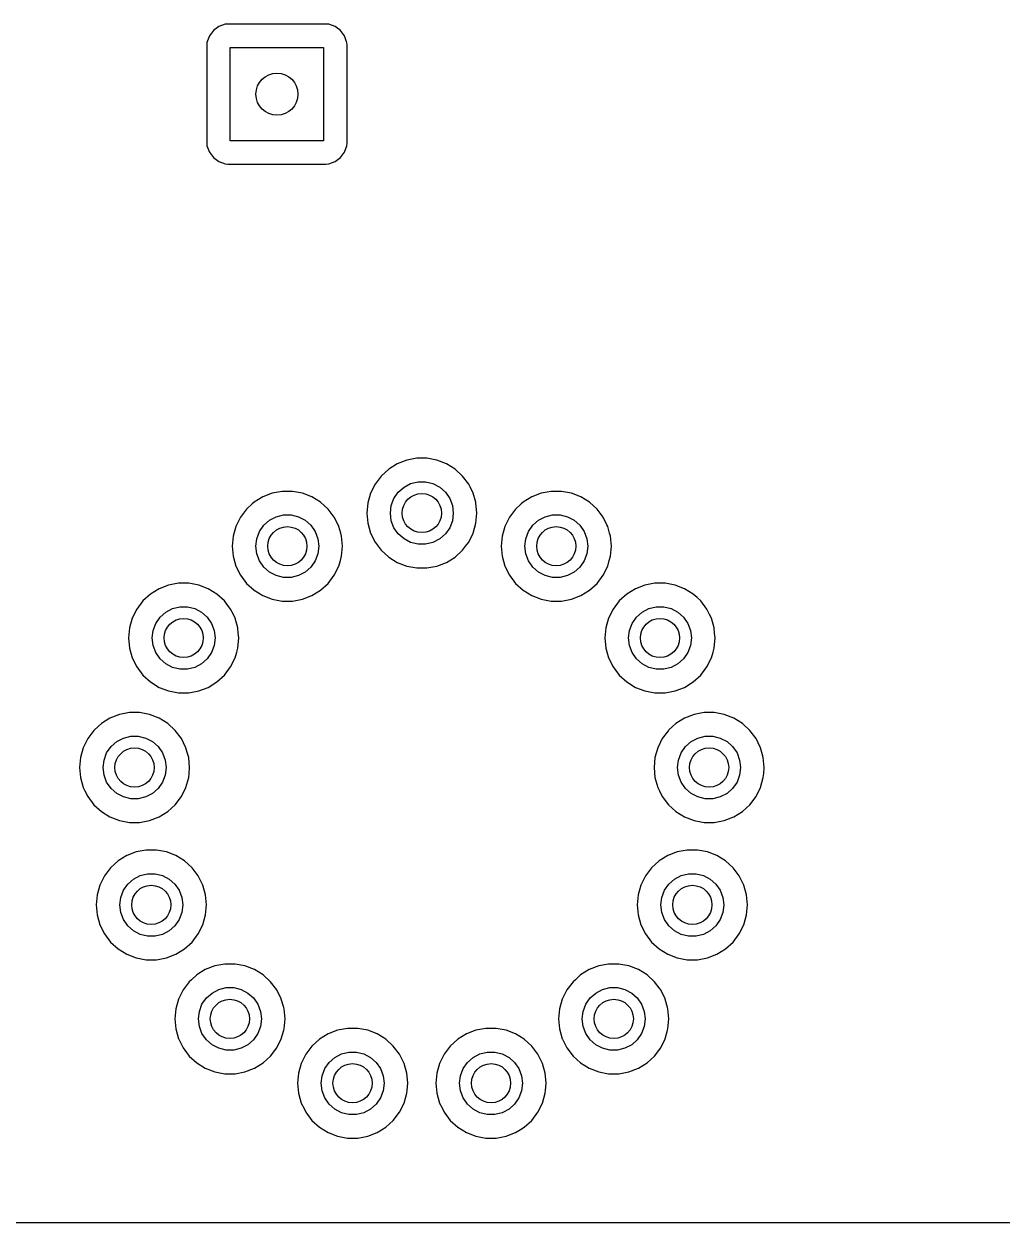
# Model space of a CAD drawing. Extents: x 2.85 to 10.26, y -4.55 to -2.42.
# Drawn here: x 6.752 to 7.575, y -4.547 to -3.537 of the extents above; entities that cross this region are included whole.
import ezdxf

# ---------------------------------------------------------------- set-up
doc = ezdxf.new("R2010")
doc.units = 0
doc.header["$MEASUREMENT"] = 0
doc.layers.add('BLACK', color=7, linetype='CONTINUOUS')

msp = doc.modelspace()

# ---------------------------------------------------------------- linework, layer by layer
at = {"layer": 'BLACK', "linetype": 'CONTINUOUS'}
for p, q in [((6.9111, -3.543), (6.9077, -3.5475)), ((6.9157, -3.5396), (6.9111, -3.543)), ((6.9111, -3.543), (6.9111, -3.543)), ((6.921, -3.5376), (6.9157, -3.5396)), ((6.9157, -3.5396), (6.9157, -3.5396)), ((6.9233, -3.5374), (6.921, -3.5376)), ((7.0058, -3.5374), (6.9233, -3.5374)), ((6.9233, -3.5374), (6.9233, -3.5374)), ((7.0082, -3.5376), (7.0058, -3.5374)), ((7.0058, -3.5374), (7.0058, -3.5374)), ((7.0058, -3.5374), (7.0058, -3.5374)), ((7.0058, -3.5374), (7.0058, -3.5374)), ((7.0135, -3.5396), (7.0082, -3.5376)), ((7.0082, -3.5376), (7.0082, -3.5376)), ((7.018, -3.543), (7.0135, -3.5396)), ((7.0135, -3.5396), (7.0135, -3.5396)), ((7.0214, -3.5475), (7.018, -3.543)), ((7.018, -3.543), (7.018, -3.543)), ((6.9057, -3.5529), (6.9055, -3.5552)), ((6.9077, -3.5475), (6.9057, -3.5529)), ((6.9077, -3.5475), (6.9077, -3.5475)), ((7.0217, -3.5483), (7.0214, -3.5475)), ((7.0214, -3.5475), (7.0214, -3.5475)), ((7.0232, -3.5524), (7.0217, -3.5483)), ((7.0234, -3.5529), (7.0232, -3.5524)), ((7.0236, -3.5552), (7.0234, -3.5529)), ((6.9055, -3.5552), (6.9055, -3.5552)), ((6.9055, -3.5552), (6.9055, -3.5552)), ((6.9055, -3.5552), (6.9055, -3.6377)), ((6.9252, -3.6358), (6.9252, -3.5571)), ((6.9252, -3.5571), (7.0039, -3.5571)), ((7.0039, -3.5571), (7.0039, -3.6358)), ((7.0236, -3.6377), (7.0236, -3.5552)), ((6.9055, -3.6377), (6.9055, -3.6377)), ((6.9055, -3.6377), (6.9057, -3.6401)), ((6.9057, -3.6401), (6.9077, -3.6454)), ((6.9077, -3.6454), (6.9077, -3.6454)), ((6.9077, -3.6454), (6.9111, -3.6499)), ((7.0039, -3.6358), (6.9252, -3.6358)), ((7.018, -3.6499), (7.0214, -3.6454)), ((7.0214, -3.6454), (7.0234, -3.6401)), ((7.0234, -3.6401), (7.0236, -3.6377)), ((6.9111, -3.6499), (6.9111, -3.6499)), ((6.9111, -3.6499), (6.9157, -3.6533)), ((6.9157, -3.6533), (6.9157, -3.6533)), ((6.9157, -3.6533), (6.921, -3.6553)), ((6.921, -3.6553), (6.921, -3.6553)), ((6.921, -3.6553), (6.9212, -3.6553)), ((6.9212, -3.6553), (6.9233, -3.6555)), ((6.9233, -3.6555), (7.0058, -3.6555)), ((7.0058, -3.6555), (7.0082, -3.6553)), ((7.0082, -3.6553), (7.0135, -3.6533)), ((7.0135, -3.6533), (7.018, -3.6499)), ((7.0659, -3.9078), (7.0587, -3.9123)), ((7.0739, -3.9047), (7.0659, -3.9078)), ((7.0659, -3.9078), (7.0659, -3.9078)), ((7.0823, -3.9031), (7.0739, -3.9047)), ((7.0739, -3.9047), (7.0739, -3.9047)), ((7.0739, -3.9047), (7.0739, -3.9047)), ((7.0909, -3.9031), (7.0823, -3.9031)), ((7.0993, -3.9047), (7.0909, -3.9031)), ((7.1073, -3.9078), (7.0993, -3.9047)), ((7.0993, -3.9047), (7.0993, -3.9047)), ((7.0993, -3.9047), (7.0993, -3.9047)), ((7.1146, -3.9123), (7.1073, -3.9078)), ((7.1073, -3.9078), (7.1073, -3.9078)), ((7.0523, -3.9181), (7.0472, -3.9249)), ((7.0587, -3.9123), (7.0523, -3.9181)), ((7.0523, -3.9181), (7.0523, -3.9181)), ((7.0587, -3.9123), (7.0587, -3.9123)), ((7.0587, -3.9123), (7.0587, -3.9123)), ((7.1209, -3.9181), (7.1146, -3.9123)), ((7.1261, -3.9249), (7.1209, -3.9181)), ((7.0472, -3.9249), (7.0433, -3.9326)), ((7.0668, -3.9317), (7.0716, -3.9275)), ((7.0716, -3.9275), (7.0772, -3.9245)), ((7.0772, -3.9245), (7.0834, -3.923)), ((7.0834, -3.923), (7.0898, -3.923)), ((7.0898, -3.923), (7.096, -3.9245)), ((7.096, -3.9245), (7.1017, -3.9275)), ((7.1017, -3.9275), (7.1064, -3.9317)), ((7.1273, -3.9273), (7.1261, -3.9249)), ((7.1299, -3.9326), (7.1273, -3.9273)), ((6.9527, -3.9357), (6.9455, -3.9402)), ((6.9607, -3.9326), (6.9527, -3.9357)), ((6.9527, -3.9357), (6.9527, -3.9357)), ((6.9691, -3.931), (6.9607, -3.9326)), ((6.9607, -3.9326), (6.9607, -3.9326)), ((6.9607, -3.9326), (6.9607, -3.9326)), ((6.9777, -3.931), (6.9691, -3.931)), ((6.9861, -3.9326), (6.9777, -3.931)), ((6.9941, -3.9357), (6.9861, -3.9326)), ((6.9861, -3.9326), (6.9861, -3.9326)), ((6.9861, -3.9326), (6.9861, -3.9326)), ((7.0014, -3.9402), (6.9941, -3.9357)), ((6.9941, -3.9357), (6.9941, -3.9357)), ((7.0433, -3.9326), (7.041, -3.9408)), ((7.0433, -3.9326), (7.0433, -3.9326)), ((7.0609, -3.943), (7.0631, -3.937)), ((7.0631, -3.937), (7.0668, -3.9317)), ((7.1064, -3.9317), (7.1101, -3.937)), ((7.1101, -3.937), (7.1123, -3.943)), ((7.1318, -3.9393), (7.1299, -3.9326)), ((7.1299, -3.9326), (7.1299, -3.9326)), ((7.1791, -3.9357), (7.1719, -3.9402)), ((7.1871, -3.9326), (7.1791, -3.9357)), ((7.1791, -3.9357), (7.1791, -3.9357)), ((7.1955, -3.931), (7.1871, -3.9326)), ((7.1871, -3.9326), (7.1871, -3.9326)), ((7.1871, -3.9326), (7.1871, -3.9326)), ((7.2041, -3.931), (7.1955, -3.931)), ((7.2125, -3.9326), (7.2041, -3.931)), ((7.2205, -3.9357), (7.2125, -3.9326)), ((7.2125, -3.9326), (7.2125, -3.9326)), ((7.2125, -3.9326), (7.2125, -3.9326)), ((7.2278, -3.9402), (7.2205, -3.9357)), ((7.2205, -3.9357), (7.2205, -3.9357)), ((6.9391, -3.946), (6.934, -3.9528)), ((6.9438, -3.9416), (6.9391, -3.946)), ((6.9455, -3.9402), (6.9438, -3.9416)), ((6.9455, -3.9402), (6.9455, -3.9402)), ((6.9455, -3.9402), (6.9455, -3.9402)), ((7.0077, -3.946), (7.0014, -3.9402)), ((7.0102, -3.9493), (7.0077, -3.946)), ((7.041, -3.9408), (7.0402, -3.9493)), ((7.041, -3.9408), (7.041, -3.9408)), ((7.0601, -3.9493), (7.0609, -3.943)), ((7.1123, -3.943), (7.1131, -3.9493)), ((7.1321, -3.9402), (7.1318, -3.9393)), ((7.1322, -3.9408), (7.1321, -3.9402)), ((7.133, -3.9493), (7.1322, -3.9408)), ((7.1322, -3.9408), (7.1322, -3.9408)), ((7.1655, -3.946), (7.1604, -3.9528)), ((7.1702, -3.9416), (7.1655, -3.946)), ((7.1719, -3.9402), (7.1702, -3.9416)), ((7.1719, -3.9402), (7.1719, -3.9402)), ((7.1719, -3.9402), (7.1719, -3.9402)), ((7.2341, -3.946), (7.2278, -3.9402)), ((7.2393, -3.9528), (7.2341, -3.946)), ((6.934, -3.9528), (6.9301, -3.9605)), ((6.9536, -3.9596), (6.9584, -3.9554)), ((6.9584, -3.9554), (6.964, -3.9524)), ((6.964, -3.9524), (6.9702, -3.9509)), ((6.9702, -3.9509), (6.9766, -3.9509)), ((6.9766, -3.9509), (6.9828, -3.9524)), ((6.9828, -3.9524), (6.9885, -3.9554)), ((6.9885, -3.9554), (6.9932, -3.9596)), ((7.0129, -3.9528), (7.0102, -3.9493)), ((7.0161, -3.9593), (7.0129, -3.9528)), ((7.0402, -3.9493), (7.041, -3.9578)), ((7.0402, -3.9493), (7.0402, -3.9493)), ((7.041, -3.9578), (7.041, -3.9578)), ((7.041, -3.9578), (7.0433, -3.9661)), ((7.0609, -3.9557), (7.0601, -3.9493)), ((7.0631, -3.9616), (7.0609, -3.9557)), ((7.1123, -3.9557), (7.1101, -3.9616)), ((7.1131, -3.9493), (7.1123, -3.9557)), ((7.1299, -3.9661), (7.1322, -3.9578)), ((7.1322, -3.9578), (7.133, -3.9493)), ((7.1322, -3.9578), (7.1322, -3.9578)), ((7.133, -3.9493), (7.133, -3.9493)), ((7.1604, -3.9528), (7.1565, -3.9605)), ((7.18, -3.9596), (7.1848, -3.9554)), ((7.1848, -3.9554), (7.1904, -3.9524)), ((7.1904, -3.9524), (7.1966, -3.9509)), ((7.1966, -3.9509), (7.203, -3.9509)), ((7.203, -3.9509), (7.2092, -3.9524)), ((7.2092, -3.9524), (7.2149, -3.9554)), ((7.2149, -3.9554), (7.2196, -3.9596)), ((7.2425, -3.9593), (7.2393, -3.9528)), ((6.9301, -3.9605), (6.9278, -3.9687)), ((6.9301, -3.9605), (6.9301, -3.9605)), ((6.9477, -3.9709), (6.9499, -3.9649)), ((6.9499, -3.9649), (6.9536, -3.9596)), ((6.9932, -3.9596), (6.9969, -3.9649)), ((6.9969, -3.9649), (6.9991, -3.9709)), ((7.0167, -3.9605), (7.0161, -3.9593)), ((7.0183, -3.9661), (7.0167, -3.9605)), ((7.0167, -3.9605), (7.0167, -3.9605)), ((7.019, -3.9687), (7.0183, -3.9661)), ((7.0433, -3.9661), (7.0433, -3.9661)), ((7.0433, -3.9661), (7.0472, -3.9737)), ((7.0668, -3.9669), (7.0631, -3.9616)), ((7.0716, -3.9711), (7.0668, -3.9669)), ((7.1064, -3.9669), (7.1017, -3.9711)), ((7.1101, -3.9616), (7.1064, -3.9669)), ((7.1261, -3.9737), (7.1299, -3.9661)), ((7.1299, -3.9661), (7.1299, -3.9661)), ((7.1299, -3.9661), (7.1299, -3.9661)), ((7.1565, -3.9605), (7.1542, -3.9687)), ((7.1565, -3.9605), (7.1565, -3.9605)), ((7.1741, -3.9709), (7.1763, -3.9649)), ((7.1763, -3.9649), (7.18, -3.9596)), ((7.2196, -3.9596), (7.2233, -3.9649)), ((7.2233, -3.9649), (7.2255, -3.9709)), ((7.2431, -3.9605), (7.2425, -3.9593)), ((7.2447, -3.9661), (7.2431, -3.9605)), ((7.2431, -3.9605), (7.2431, -3.9605)), ((7.2454, -3.9687), (7.2447, -3.9661)), ((6.9278, -3.9687), (6.927, -3.9772)), ((6.927, -3.9772), (6.9278, -3.9857)), ((6.927, -3.9772), (6.927, -3.9772)), ((6.9278, -3.9687), (6.9278, -3.9687)), ((6.9469, -3.9772), (6.9477, -3.9709)), ((6.9477, -3.9836), (6.9469, -3.9772)), ((6.9991, -3.9709), (6.9999, -3.9772)), ((6.9999, -3.9772), (6.9991, -3.9836)), ((7.0198, -3.9772), (7.019, -3.9687)), ((7.019, -3.9857), (7.0198, -3.9772)), ((7.0472, -3.9737), (7.0523, -3.9806)), ((7.0772, -3.9741), (7.0716, -3.9711)), ((7.0834, -3.9756), (7.0772, -3.9741)), ((7.0898, -3.9756), (7.0834, -3.9756)), ((7.096, -3.9741), (7.0898, -3.9756)), ((7.1017, -3.9711), (7.096, -3.9741)), ((7.1209, -3.9806), (7.1234, -3.9772)), ((7.1234, -3.9772), (7.1261, -3.9737)), ((7.1542, -3.9687), (7.1534, -3.9772)), ((7.1534, -3.9772), (7.1542, -3.9857)), ((7.1534, -3.9772), (7.1534, -3.9772)), ((7.1542, -3.9687), (7.1542, -3.9687)), ((7.1733, -3.9772), (7.1741, -3.9709)), ((7.1741, -3.9836), (7.1733, -3.9772)), ((7.2255, -3.9709), (7.2263, -3.9772)), ((7.2263, -3.9772), (7.2255, -3.9836)), ((7.2462, -3.9772), (7.2454, -3.9687)), ((7.2454, -3.9857), (7.2462, -3.9772)), ((7.2462, -3.9772), (7.2462, -3.9772)), ((6.9278, -3.9857), (6.9278, -3.9857)), ((6.9278, -3.9857), (6.9301, -3.994)), ((6.9499, -3.9895), (6.9477, -3.9836)), ((6.9991, -3.9836), (6.9969, -3.9895)), ((7.018, -3.9893), (7.019, -3.9857)), ((7.0523, -3.9806), (7.0587, -3.9863)), ((7.0587, -3.9863), (7.0659, -3.9909)), ((7.1073, -3.9909), (7.1146, -3.9863)), ((7.1146, -3.9863), (7.1209, -3.9806)), ((7.1542, -3.9857), (7.1542, -3.9857)), ((7.1542, -3.9857), (7.1565, -3.994)), ((7.1763, -3.9895), (7.1741, -3.9836)), ((7.2255, -3.9836), (7.2233, -3.9895)), ((7.2444, -3.9893), (7.2454, -3.9857)), ((6.9301, -3.994), (6.9301, -3.994)), ((6.9301, -3.994), (6.934, -4.0016)), ((6.9536, -3.9948), (6.9499, -3.9895)), ((6.9584, -3.999), (6.9536, -3.9948)), ((6.9932, -3.9948), (6.9885, -3.999)), ((6.9969, -3.9895), (6.9932, -3.9948)), ((7.0129, -4.0016), (7.0167, -3.994)), ((7.0167, -3.994), (7.018, -3.9893)), ((7.0167, -3.994), (7.0167, -3.994)), ((7.0167, -3.994), (7.0167, -3.994)), ((7.0659, -3.9909), (7.0739, -3.9939)), ((7.0739, -3.9939), (7.0823, -3.9955)), ((7.0823, -3.9955), (7.0823, -3.9955)), ((7.0823, -3.9955), (7.0909, -3.9955)), ((7.0909, -3.9955), (7.0993, -3.9939)), ((7.0909, -3.9955), (7.0909, -3.9955)), ((7.0993, -3.9939), (7.1073, -3.9909)), ((7.1565, -3.994), (7.1565, -3.994)), ((7.1565, -3.994), (7.1604, -4.0016)), ((7.18, -3.9948), (7.1763, -3.9895)), ((7.1848, -3.999), (7.18, -3.9948)), ((7.2196, -3.9948), (7.2149, -3.999)), ((7.2233, -3.9895), (7.2196, -3.9948)), ((7.2393, -4.0016), (7.2431, -3.994)), ((7.2431, -3.994), (7.2444, -3.9893)), ((7.2431, -3.994), (7.2431, -3.994)), ((7.2431, -3.994), (7.2431, -3.994)), ((6.8818, -4.0083), (6.8734, -4.0099)), ((6.8904, -4.0083), (6.8818, -4.0083)), ((6.8988, -4.0099), (6.8904, -4.0083)), ((6.934, -4.0016), (6.9391, -4.0085)), ((6.9391, -4.0085), (6.9455, -4.0142)), ((6.964, -4.002), (6.9584, -3.999)), ((6.9702, -4.0035), (6.964, -4.002)), ((6.9766, -4.0035), (6.9702, -4.0035)), ((6.9828, -4.002), (6.9766, -4.0035)), ((6.9885, -3.999), (6.9828, -4.002)), ((7.0014, -4.0142), (7.0077, -4.0085)), ((7.0077, -4.0085), (7.0129, -4.0016)), ((7.1604, -4.0016), (7.1655, -4.0085)), ((7.1655, -4.0085), (7.1719, -4.0142)), ((7.1904, -4.002), (7.1848, -3.999)), ((7.1966, -4.0035), (7.1904, -4.002)), ((7.203, -4.0035), (7.1966, -4.0035)), ((7.2092, -4.002), (7.203, -4.0035)), ((7.2149, -3.999), (7.2092, -4.002)), ((7.2278, -4.0142), (7.2341, -4.0085)), ((7.2341, -4.0085), (7.2393, -4.0016)), ((7.2828, -4.0083), (7.2744, -4.0099)), ((7.2914, -4.0083), (7.2828, -4.0083)), ((7.2998, -4.0099), (7.2914, -4.0083)), ((6.8582, -4.0175), (6.8518, -4.0233)), ((6.8654, -4.013), (6.8582, -4.0175)), ((6.8582, -4.0175), (6.8582, -4.0175)), ((6.8582, -4.0175), (6.8582, -4.0175)), ((6.8734, -4.0099), (6.8654, -4.013)), ((6.8654, -4.013), (6.8654, -4.013)), ((6.8734, -4.0099), (6.8734, -4.0099)), ((6.8734, -4.0099), (6.8734, -4.0099)), ((6.9068, -4.013), (6.8988, -4.0099)), ((6.8988, -4.0099), (6.8988, -4.0099)), ((6.8988, -4.0099), (6.8988, -4.0099)), ((6.9141, -4.0175), (6.9068, -4.013)), ((6.9068, -4.013), (6.9068, -4.013)), ((6.9204, -4.0233), (6.9141, -4.0175)), ((6.9455, -4.0142), (6.9527, -4.0188)), ((6.9527, -4.0188), (6.9607, -4.0218)), ((6.9861, -4.0218), (6.9941, -4.0188)), ((6.9941, -4.0188), (7.0014, -4.0142)), ((7.1719, -4.0142), (7.1791, -4.0188)), ((7.1791, -4.0188), (7.1871, -4.0218)), ((7.2125, -4.0218), (7.2205, -4.0188)), ((7.2205, -4.0188), (7.2278, -4.0142)), ((7.2592, -4.0175), (7.2528, -4.0233)), ((7.2664, -4.013), (7.2592, -4.0175)), ((7.2592, -4.0175), (7.2592, -4.0175)), ((7.2592, -4.0175), (7.2592, -4.0175)), ((7.2744, -4.0099), (7.2664, -4.013)), ((7.2664, -4.013), (7.2664, -4.013)), ((7.2744, -4.0099), (7.2744, -4.0099)), ((7.2744, -4.0099), (7.2744, -4.0099)), ((7.3078, -4.013), (7.2998, -4.0099)), ((7.2998, -4.0099), (7.2998, -4.0099)), ((7.2998, -4.0099), (7.2998, -4.0099)), ((7.3151, -4.0175), (7.3078, -4.013)), ((7.3078, -4.013), (7.3078, -4.013)), ((7.3183, -4.0204), (7.3151, -4.0175)), ((6.8518, -4.0233), (6.8467, -4.0301)), ((6.8518, -4.0233), (6.8518, -4.0233)), ((6.8767, -4.0297), (6.8829, -4.0282)), ((6.8829, -4.0282), (6.8893, -4.0282)), ((6.8893, -4.0282), (6.8955, -4.0297)), ((6.9256, -4.0301), (6.9204, -4.0233)), ((6.9607, -4.0218), (6.9691, -4.0234)), ((6.9691, -4.0234), (6.9691, -4.0234)), ((6.9691, -4.0234), (6.9777, -4.0234)), ((6.9777, -4.0234), (6.9861, -4.0218)), ((6.9777, -4.0234), (6.9777, -4.0234)), ((7.1871, -4.0218), (7.1955, -4.0234)), ((7.1955, -4.0234), (7.1955, -4.0234)), ((7.1955, -4.0234), (7.2041, -4.0234)), ((7.2041, -4.0234), (7.2125, -4.0218)), ((7.2041, -4.0234), (7.2041, -4.0234)), ((7.2528, -4.0233), (7.2477, -4.0301)), ((7.2528, -4.0233), (7.2528, -4.0233)), ((7.2777, -4.0297), (7.2839, -4.0282)), ((7.2839, -4.0282), (7.2903, -4.0282)), ((7.2903, -4.0282), (7.2965, -4.0297)), ((7.3214, -4.0233), (7.3183, -4.0204)), ((7.3266, -4.0301), (7.3214, -4.0233)), ((6.8428, -4.0378), (6.8405, -4.046)), ((6.8467, -4.0301), (6.8428, -4.0378)), ((6.8428, -4.0378), (6.8428, -4.0378)), ((6.8626, -4.0422), (6.8663, -4.0369)), ((6.8663, -4.0369), (6.8711, -4.0327)), ((6.8711, -4.0327), (6.8767, -4.0297)), ((6.8955, -4.0297), (6.9012, -4.0327)), ((6.9012, -4.0327), (6.9059, -4.0369)), ((6.9059, -4.0369), (6.9096, -4.0422)), ((6.9279, -4.0347), (6.9256, -4.0301)), ((6.9294, -4.0378), (6.9279, -4.0347)), ((6.9317, -4.046), (6.9294, -4.0378)), ((6.9294, -4.0378), (6.9294, -4.0378)), ((7.2438, -4.0378), (7.2415, -4.046)), ((7.2477, -4.0301), (7.2438, -4.0378)), ((7.2438, -4.0378), (7.2438, -4.0378)), ((7.2636, -4.0422), (7.2673, -4.0369)), ((7.2673, -4.0369), (7.2721, -4.0327)), ((7.2721, -4.0327), (7.2777, -4.0297)), ((7.2965, -4.0297), (7.3022, -4.0327)), ((7.3022, -4.0327), (7.3069, -4.0369)), ((7.3069, -4.0369), (7.3106, -4.0422)), ((7.3289, -4.0347), (7.3266, -4.0301)), ((7.3304, -4.0378), (7.3289, -4.0347)), ((7.3327, -4.046), (7.3304, -4.0378)), ((7.3304, -4.0378), (7.3304, -4.0378)), ((6.8405, -4.046), (6.8397, -4.0545)), ((6.8405, -4.046), (6.8405, -4.046)), ((6.8596, -4.0545), (6.8604, -4.0482)), ((6.8604, -4.0482), (6.8626, -4.0422)), ((6.9096, -4.0422), (6.9118, -4.0482)), ((6.9118, -4.0482), (6.9126, -4.0545)), ((6.9321, -4.0504), (6.9317, -4.046)), ((6.9317, -4.046), (6.9317, -4.046)), ((7.2415, -4.046), (7.2407, -4.0545)), ((7.2415, -4.046), (7.2415, -4.046)), ((7.2606, -4.0545), (7.2614, -4.0482)), ((7.2614, -4.0482), (7.2636, -4.0422)), ((7.3106, -4.0422), (7.3128, -4.0482)), ((7.3128, -4.0482), (7.3136, -4.0545)), ((7.3331, -4.0504), (7.3327, -4.046)), ((7.3327, -4.046), (7.3327, -4.046)), ((6.8397, -4.0545), (6.8405, -4.063)), ((6.8397, -4.0545), (6.8397, -4.0545)), ((6.8604, -4.0609), (6.8596, -4.0545)), ((6.9126, -4.0545), (6.9118, -4.0609)), ((6.9317, -4.063), (6.9325, -4.0545)), ((6.9325, -4.0545), (6.9321, -4.0504)), ((6.9325, -4.0545), (6.9325, -4.0545)), ((7.2407, -4.0545), (7.2415, -4.063)), ((7.2407, -4.0545), (7.2407, -4.0545)), ((7.2614, -4.0609), (7.2606, -4.0545)), ((7.3136, -4.0545), (7.3128, -4.0609)), ((7.3327, -4.063), (7.3335, -4.0545)), ((7.3335, -4.0545), (7.3331, -4.0504)), ((6.8405, -4.063), (6.8405, -4.063)), ((6.8405, -4.063), (6.8428, -4.0713)), ((6.8626, -4.0668), (6.8604, -4.0609)), ((6.8663, -4.0721), (6.8626, -4.0668)), ((6.9096, -4.0668), (6.9059, -4.0721)), ((6.9118, -4.0609), (6.9096, -4.0668)), ((6.9294, -4.0713), (6.9308, -4.0665)), ((6.9308, -4.0665), (6.9317, -4.063)), ((7.2415, -4.063), (7.2415, -4.063)), ((7.2415, -4.063), (7.2438, -4.0713)), ((7.2636, -4.0668), (7.2614, -4.0609)), ((7.2673, -4.0721), (7.2636, -4.0668)), ((7.3106, -4.0668), (7.3069, -4.0721)), ((7.3128, -4.0609), (7.3106, -4.0668)), ((7.3304, -4.0713), (7.3318, -4.0665)), ((7.3318, -4.0665), (7.3327, -4.063)), ((6.8428, -4.0713), (6.8428, -4.0713)), ((6.8428, -4.0713), (6.8467, -4.0789)), ((6.8467, -4.0789), (6.8518, -4.0858)), ((6.8711, -4.0763), (6.8663, -4.0721)), ((6.8767, -4.0793), (6.8711, -4.0763)), ((6.8829, -4.0808), (6.8767, -4.0793)), ((6.8955, -4.0793), (6.8893, -4.0808)), ((6.9012, -4.0763), (6.8955, -4.0793)), ((6.9059, -4.0721), (6.9012, -4.0763)), ((6.9204, -4.0858), (6.9256, -4.0789)), ((6.9256, -4.0789), (6.9294, -4.0713)), ((6.9294, -4.0713), (6.9294, -4.0713)), ((6.9294, -4.0713), (6.9294, -4.0713)), ((7.2438, -4.0713), (7.2438, -4.0713)), ((7.2438, -4.0713), (7.2477, -4.0789)), ((7.2477, -4.0789), (7.2528, -4.0858)), ((7.2721, -4.0763), (7.2673, -4.0721)), ((7.2777, -4.0793), (7.2721, -4.0763)), ((7.2839, -4.0808), (7.2777, -4.0793)), ((7.2965, -4.0793), (7.2903, -4.0808)), ((7.3022, -4.0763), (7.2965, -4.0793)), ((7.3069, -4.0721), (7.3022, -4.0763)), ((7.3214, -4.0858), (7.3266, -4.0789)), ((7.3266, -4.0789), (7.3304, -4.0713)), ((7.3304, -4.0713), (7.3304, -4.0713)), ((7.3304, -4.0713), (7.3304, -4.0713)), ((6.8518, -4.0858), (6.8582, -4.0915)), ((6.8893, -4.0808), (6.8829, -4.0808)), ((6.9141, -4.0915), (6.9204, -4.0858)), ((7.2528, -4.0858), (7.2592, -4.0915)), ((7.2903, -4.0808), (7.2839, -4.0808)), ((7.3151, -4.0915), (7.3214, -4.0858)), ((6.8582, -4.0915), (6.8654, -4.0961)), ((6.8654, -4.0961), (6.8734, -4.0991)), ((6.8734, -4.0991), (6.8818, -4.1007)), ((6.8904, -4.1007), (6.8988, -4.0991)), ((6.8988, -4.0991), (6.9068, -4.0961)), ((6.9068, -4.0961), (6.9141, -4.0915)), ((7.2592, -4.0915), (7.2664, -4.0961)), ((7.2664, -4.0961), (7.2744, -4.0991)), ((7.2744, -4.0991), (7.2828, -4.1007)), ((7.2914, -4.1007), (7.2998, -4.0991)), ((7.2998, -4.0991), (7.3078, -4.0961)), ((7.3078, -4.0961), (7.3151, -4.0915)), ((6.8818, -4.1007), (6.8818, -4.1007)), ((6.8818, -4.1007), (6.8904, -4.1007)), ((6.8904, -4.1007), (6.8904, -4.1007)), ((7.2828, -4.1007), (7.2828, -4.1007)), ((7.2828, -4.1007), (7.2914, -4.1007)), ((7.2914, -4.1007), (7.2914, -4.1007)), ((6.832, -4.119), (6.824, -4.1221)), ((6.8404, -4.1174), (6.832, -4.119)), ((6.832, -4.119), (6.832, -4.119)), ((6.832, -4.119), (6.832, -4.119)), ((6.849, -4.1174), (6.8404, -4.1174)), ((6.8574, -4.119), (6.849, -4.1174)), ((6.8654, -4.1221), (6.8574, -4.119)), ((6.8574, -4.119), (6.8574, -4.119)), ((6.8574, -4.119), (6.8574, -4.119)), ((7.3158, -4.119), (7.3078, -4.1221)), ((7.3242, -4.1174), (7.3158, -4.119)), ((7.3158, -4.119), (7.3158, -4.119)), ((7.3158, -4.119), (7.3158, -4.119)), ((7.3328, -4.1174), (7.3242, -4.1174)), ((7.3412, -4.119), (7.3328, -4.1174)), ((7.3492, -4.1221), (7.3412, -4.119)), ((7.3412, -4.119), (7.3412, -4.119)), ((7.3412, -4.119), (7.3412, -4.119)), ((6.8168, -4.1266), (6.8109, -4.1319)), ((6.824, -4.1221), (6.8168, -4.1266)), ((6.8168, -4.1266), (6.8168, -4.1266)), ((6.8168, -4.1266), (6.8168, -4.1266)), ((6.824, -4.1221), (6.824, -4.1221)), ((6.8727, -4.1266), (6.8654, -4.1221)), ((6.8654, -4.1221), (6.8654, -4.1221)), ((6.879, -4.1324), (6.8727, -4.1266)), ((7.3006, -4.1266), (7.2947, -4.1319)), ((7.3078, -4.1221), (7.3006, -4.1266)), ((7.3006, -4.1266), (7.3006, -4.1266)), ((7.3006, -4.1266), (7.3006, -4.1266)), ((7.3078, -4.1221), (7.3078, -4.1221)), ((7.3565, -4.1266), (7.3492, -4.1221)), ((7.3492, -4.1221), (7.3492, -4.1221)), ((7.3628, -4.1324), (7.3565, -4.1266)), ((6.8053, -4.1392), (6.8014, -4.1469)), ((6.8104, -4.1324), (6.8053, -4.1392)), ((6.8109, -4.1319), (6.8104, -4.1324)), ((6.8297, -4.1418), (6.8353, -4.1388)), ((6.8353, -4.1388), (6.8415, -4.1373)), ((6.8415, -4.1373), (6.8479, -4.1373)), ((6.8479, -4.1373), (6.8541, -4.1388)), ((6.8541, -4.1388), (6.8598, -4.1418)), ((6.8842, -4.1392), (6.879, -4.1324)), ((6.886, -4.1428), (6.8842, -4.1392)), ((7.2891, -4.1392), (7.2852, -4.1469)), ((7.2942, -4.1324), (7.2891, -4.1392)), ((7.2947, -4.1319), (7.2942, -4.1324)), ((7.3135, -4.1418), (7.3191, -4.1388)), ((7.3191, -4.1388), (7.3253, -4.1373)), ((7.3253, -4.1373), (7.3317, -4.1373)), ((7.3317, -4.1373), (7.3379, -4.1388)), ((7.3379, -4.1388), (7.3436, -4.1418)), ((7.368, -4.1392), (7.3628, -4.1324)), ((7.3698, -4.1428), (7.368, -4.1392)), ((6.8014, -4.1469), (6.7991, -4.1551)), ((6.8014, -4.1469), (6.8014, -4.1469)), ((6.8212, -4.1513), (6.8249, -4.146)), ((6.8249, -4.146), (6.8297, -4.1418)), ((6.8598, -4.1418), (6.8645, -4.146)), ((6.8645, -4.146), (6.8682, -4.1513)), ((6.888, -4.1469), (6.886, -4.1428)), ((6.8891, -4.1509), (6.888, -4.1469)), ((6.888, -4.1469), (6.888, -4.1469)), ((7.2852, -4.1469), (7.2829, -4.1551)), ((7.2852, -4.1469), (7.2852, -4.1469)), ((7.305, -4.1513), (7.3087, -4.146)), ((7.3087, -4.146), (7.3135, -4.1418)), ((7.3436, -4.1418), (7.3483, -4.146)), ((7.3483, -4.146), (7.352, -4.1513)), ((7.3718, -4.1469), (7.3698, -4.1428)), ((7.3729, -4.1509), (7.3718, -4.1469)), ((7.3718, -4.1469), (7.3718, -4.1469)), ((6.7991, -4.1551), (6.7983, -4.1636)), ((6.7991, -4.1551), (6.7991, -4.1551)), ((6.8182, -4.1636), (6.819, -4.1573)), ((6.819, -4.1573), (6.8212, -4.1513)), ((6.8682, -4.1513), (6.8704, -4.1573)), ((6.8704, -4.1573), (6.8712, -4.1636)), ((6.8903, -4.1551), (6.8891, -4.1509)), ((6.8911, -4.1636), (6.8903, -4.1551)), ((7.2829, -4.1551), (7.2821, -4.1636)), ((7.2829, -4.1551), (7.2829, -4.1551)), ((7.302, -4.1636), (7.3028, -4.1573)), ((7.3028, -4.1573), (7.305, -4.1513)), ((7.352, -4.1513), (7.3542, -4.1573)), ((7.3542, -4.1573), (7.355, -4.1636)), ((7.3741, -4.1551), (7.3729, -4.1509)), ((7.3749, -4.1636), (7.3741, -4.1551)), ((6.7983, -4.1636), (6.7991, -4.1721)), ((6.7983, -4.1636), (6.7983, -4.1636)), ((6.819, -4.17), (6.8182, -4.1636)), ((6.8212, -4.1759), (6.819, -4.17)), ((6.8704, -4.17), (6.8682, -4.1759)), ((6.8712, -4.1636), (6.8704, -4.17)), ((6.8903, -4.1721), (6.8907, -4.1685)), ((6.8907, -4.1685), (6.8911, -4.1636)), ((6.8911, -4.1636), (6.8911, -4.1636)), ((7.2821, -4.1636), (7.2829, -4.1721)), ((7.2821, -4.1636), (7.2821, -4.1636)), ((7.3028, -4.17), (7.302, -4.1636)), ((7.305, -4.1759), (7.3028, -4.17)), ((7.3542, -4.17), (7.352, -4.1759)), ((7.355, -4.1636), (7.3542, -4.17)), ((7.3741, -4.1721), (7.3745, -4.1685)), ((7.3745, -4.1685), (7.3749, -4.1636)), ((7.3745, -4.1685), (7.3745, -4.1685)), ((6.7991, -4.1721), (6.7991, -4.1721)), ((6.7991, -4.1721), (6.8014, -4.1804)), ((6.8014, -4.1804), (6.8014, -4.1804)), ((6.8014, -4.1804), (6.8029, -4.1833)), ((6.8249, -4.1812), (6.8212, -4.1759)), ((6.8682, -4.1759), (6.8645, -4.1812)), ((6.8842, -4.188), (6.888, -4.1804)), ((6.888, -4.1804), (6.8903, -4.1721)), ((6.888, -4.1804), (6.888, -4.1804)), ((6.888, -4.1804), (6.888, -4.1804)), ((6.8903, -4.1721), (6.8903, -4.1721)), ((7.2829, -4.1721), (7.2829, -4.1721)), ((7.2829, -4.1721), (7.2852, -4.1804)), ((7.2852, -4.1804), (7.2852, -4.1804)), ((7.2852, -4.1804), (7.2867, -4.1833)), ((7.3087, -4.1812), (7.305, -4.1759)), ((7.352, -4.1759), (7.3483, -4.1812)), ((7.368, -4.188), (7.3718, -4.1804)), ((7.3718, -4.1804), (7.3741, -4.1721)), ((7.3718, -4.1804), (7.3718, -4.1804)), ((7.3718, -4.1804), (7.3718, -4.1804)), ((7.3741, -4.1721), (7.3741, -4.1721)), ((6.8029, -4.1833), (6.8053, -4.188)), ((6.8053, -4.188), (6.8104, -4.1949)), ((6.8297, -4.1854), (6.8249, -4.1812)), ((6.8353, -4.1884), (6.8297, -4.1854)), ((6.8415, -4.1899), (6.8353, -4.1884)), ((6.8479, -4.1899), (6.8415, -4.1899)), ((6.8541, -4.1884), (6.8479, -4.1899)), ((6.8598, -4.1854), (6.8541, -4.1884)), ((6.8645, -4.1812), (6.8598, -4.1854)), ((6.879, -4.1949), (6.8842, -4.188)), ((7.2867, -4.1833), (7.2891, -4.188)), ((7.2891, -4.188), (7.2942, -4.1949)), ((7.3135, -4.1854), (7.3087, -4.1812)), ((7.3191, -4.1884), (7.3135, -4.1854)), ((7.3253, -4.1899), (7.3191, -4.1884)), ((7.3317, -4.1899), (7.3253, -4.1899)), ((7.3379, -4.1884), (7.3317, -4.1899)), ((7.3436, -4.1854), (7.3379, -4.1884)), ((7.3483, -4.1812), (7.3436, -4.1854)), ((7.3628, -4.1949), (7.368, -4.188)), ((6.8104, -4.1949), (6.8168, -4.2006)), ((6.8168, -4.2006), (6.824, -4.2052)), ((6.8654, -4.2052), (6.8727, -4.2006)), ((6.8727, -4.2006), (6.879, -4.1949)), ((7.2942, -4.1949), (7.3006, -4.2006)), ((7.3006, -4.2006), (7.3078, -4.2052)), ((7.3492, -4.2052), (7.3565, -4.2006)), ((7.3565, -4.2006), (7.3628, -4.1949)), ((6.824, -4.2052), (6.832, -4.2082)), ((6.832, -4.2082), (6.8404, -4.2098)), ((6.8404, -4.2098), (6.8404, -4.2098)), ((6.8404, -4.2098), (6.849, -4.2098)), ((6.849, -4.2098), (6.8574, -4.2082)), ((6.849, -4.2098), (6.849, -4.2098)), ((6.8574, -4.2082), (6.8654, -4.2052)), ((7.3078, -4.2052), (7.3158, -4.2082)), ((7.3158, -4.2082), (7.3242, -4.2098)), ((7.3242, -4.2098), (7.3242, -4.2098)), ((7.3242, -4.2098), (7.3328, -4.2098)), ((7.3328, -4.2098), (7.3412, -4.2082)), ((7.3328, -4.2098), (7.3328, -4.2098)), ((7.3412, -4.2082), (7.3492, -4.2052)), ((6.8381, -4.2378), (6.8309, -4.2423)), ((6.8461, -4.2347), (6.8381, -4.2378)), ((6.8381, -4.2378), (6.8381, -4.2378)), ((6.8545, -4.2331), (6.8461, -4.2347)), ((6.8461, -4.2347), (6.8461, -4.2347)), ((6.8461, -4.2347), (6.8461, -4.2347)), ((6.8631, -4.2331), (6.8545, -4.2331)), ((6.8715, -4.2347), (6.8631, -4.2331)), ((6.8795, -4.2378), (6.8715, -4.2347)), ((6.8715, -4.2347), (6.8715, -4.2347)), ((6.8715, -4.2347), (6.8715, -4.2347)), ((6.8868, -4.2423), (6.8795, -4.2378)), ((6.8795, -4.2378), (6.8795, -4.2378)), ((7.2937, -4.2378), (7.2865, -4.2423)), ((7.3017, -4.2347), (7.2937, -4.2378)), ((7.2937, -4.2378), (7.2937, -4.2378)), ((7.3101, -4.2331), (7.3017, -4.2347)), ((7.3017, -4.2347), (7.3017, -4.2347)), ((7.3017, -4.2347), (7.3017, -4.2347)), ((7.3187, -4.2331), (7.3101, -4.2331)), ((7.3271, -4.2347), (7.3187, -4.2331)), ((7.3351, -4.2378), (7.3271, -4.2347)), ((7.3271, -4.2347), (7.3271, -4.2347)), ((7.3271, -4.2347), (7.3271, -4.2347)), ((7.3424, -4.2423), (7.3351, -4.2378)), ((7.3351, -4.2378), (7.3351, -4.2378)), ((6.8245, -4.2481), (6.8194, -4.2549)), ((6.8309, -4.2423), (6.8245, -4.2481)), ((6.8245, -4.2481), (6.8245, -4.2481)), ((6.8309, -4.2423), (6.8309, -4.2423)), ((6.8309, -4.2423), (6.8309, -4.2423)), ((6.8931, -4.2481), (6.8868, -4.2423)), ((6.8983, -4.2549), (6.8931, -4.2481)), ((7.2801, -4.2481), (7.275, -4.2549)), ((7.2865, -4.2423), (7.2801, -4.2481)), ((7.2801, -4.2481), (7.2801, -4.2481)), ((7.2865, -4.2423), (7.2865, -4.2423)), ((7.2865, -4.2423), (7.2865, -4.2423)), ((7.3487, -4.2481), (7.3424, -4.2423)), ((7.3539, -4.2549), (7.3487, -4.2481)), ((6.8194, -4.2549), (6.8155, -4.2626)), ((6.839, -4.2617), (6.8438, -4.2575)), ((6.8438, -4.2575), (6.8494, -4.2545)), ((6.8494, -4.2545), (6.8556, -4.253)), ((6.8556, -4.253), (6.862, -4.253)), ((6.862, -4.253), (6.8682, -4.2545)), ((6.8682, -4.2545), (6.8739, -4.2575)), ((6.8739, -4.2575), (6.8786, -4.2617)), ((6.901, -4.2603), (6.8983, -4.2549)), ((6.9021, -4.2626), (6.901, -4.2603)), ((7.275, -4.2549), (7.2711, -4.2626)), ((7.2946, -4.2617), (7.2994, -4.2575)), ((7.2994, -4.2575), (7.305, -4.2545)), ((7.305, -4.2545), (7.3112, -4.253)), ((7.3112, -4.253), (7.3176, -4.253)), ((7.3176, -4.253), (7.3238, -4.2545)), ((7.3238, -4.2545), (7.3295, -4.2575)), ((7.3295, -4.2575), (7.3342, -4.2617)), ((7.3566, -4.2603), (7.3539, -4.2549)), ((7.3577, -4.2626), (7.3566, -4.2603)), ((6.8132, -4.2708), (6.8124, -4.2793)), ((6.8155, -4.2626), (6.8132, -4.2708)), ((6.8132, -4.2708), (6.8132, -4.2708)), ((6.8155, -4.2626), (6.8155, -4.2626)), ((6.8331, -4.273), (6.8353, -4.267)), ((6.8353, -4.267), (6.839, -4.2617)), ((6.8786, -4.2617), (6.8823, -4.267)), ((6.8823, -4.267), (6.8845, -4.273)), ((6.9044, -4.2708), (6.9021, -4.2626)), ((6.9021, -4.2626), (6.9021, -4.2626)), ((6.9052, -4.2793), (6.9044, -4.2708)), ((6.9044, -4.2708), (6.9044, -4.2708)), ((7.2688, -4.2708), (7.268, -4.2793)), ((7.2711, -4.2626), (7.2688, -4.2708)), ((7.2688, -4.2708), (7.2688, -4.2708)), ((7.2711, -4.2626), (7.2711, -4.2626)), ((7.2887, -4.273), (7.2909, -4.267)), ((7.2909, -4.267), (7.2946, -4.2617)), ((7.3342, -4.2617), (7.3379, -4.267)), ((7.3379, -4.267), (7.3401, -4.273)), ((7.36, -4.2708), (7.3577, -4.2626)), ((7.3577, -4.2626), (7.3577, -4.2626)), ((7.3608, -4.2793), (7.36, -4.2708)), ((7.36, -4.2708), (7.36, -4.2708)), ((6.8124, -4.2793), (6.8132, -4.2878)), ((6.8124, -4.2793), (6.8124, -4.2793)), ((6.8323, -4.2793), (6.8331, -4.273)), ((6.8331, -4.2857), (6.8323, -4.2793)), ((6.8845, -4.273), (6.8853, -4.2793)), ((6.8853, -4.2793), (6.8845, -4.2857)), ((6.9044, -4.2878), (6.9052, -4.2793)), ((6.9052, -4.2793), (6.9052, -4.2793)), ((7.268, -4.2793), (7.2688, -4.2878)), ((7.268, -4.2793), (7.268, -4.2793)), ((7.2879, -4.2793), (7.2887, -4.273)), ((7.2887, -4.2857), (7.2879, -4.2793)), ((7.3401, -4.273), (7.3409, -4.2793)), ((7.3409, -4.2793), (7.3401, -4.2857)), ((7.36, -4.2878), (7.3608, -4.2793)), ((7.3608, -4.2793), (7.3608, -4.2793)), ((6.8132, -4.2878), (6.8132, -4.2878)), ((6.8132, -4.2878), (6.8155, -4.2961)), ((6.8353, -4.2916), (6.8331, -4.2857)), ((6.839, -4.2969), (6.8353, -4.2916)), ((6.8823, -4.2916), (6.8786, -4.2969)), ((6.8845, -4.2857), (6.8823, -4.2916)), ((6.9021, -4.2961), (6.9044, -4.2878)), ((6.9044, -4.2878), (6.9044, -4.2878)), ((7.2688, -4.2878), (7.2688, -4.2878)), ((7.2688, -4.2878), (7.2711, -4.2961)), ((7.2909, -4.2916), (7.2887, -4.2857)), ((7.2946, -4.2969), (7.2909, -4.2916)), ((7.3379, -4.2916), (7.3342, -4.2969)), ((7.3401, -4.2857), (7.3379, -4.2916)), ((7.3577, -4.2961), (7.36, -4.2878)), ((7.36, -4.2878), (7.36, -4.2878)), ((6.8155, -4.2961), (6.8155, -4.2961)), ((6.8155, -4.2961), (6.8194, -4.3037)), ((6.8438, -4.3011), (6.839, -4.2969)), ((6.8494, -4.3041), (6.8438, -4.3011)), ((6.8739, -4.3011), (6.8682, -4.3041)), ((6.8786, -4.2969), (6.8739, -4.3011)), ((6.8983, -4.3037), (6.9021, -4.2961)), ((6.9021, -4.2961), (6.9021, -4.2961)), ((6.9021, -4.2961), (6.9021, -4.2961)), ((7.2711, -4.2961), (7.2711, -4.2961)), ((7.2711, -4.2961), (7.275, -4.3037)), ((7.2994, -4.3011), (7.2946, -4.2969)), ((7.305, -4.3041), (7.2994, -4.3011)), ((7.3295, -4.3011), (7.3238, -4.3041)), ((7.3342, -4.2969), (7.3295, -4.3011)), ((7.3539, -4.3037), (7.3577, -4.2961)), ((7.3577, -4.2961), (7.3577, -4.2961)), ((7.3577, -4.2961), (7.3577, -4.2961)), ((6.8194, -4.3037), (6.8245, -4.3106)), ((6.8245, -4.3106), (6.8309, -4.3163)), ((6.8556, -4.3056), (6.8494, -4.3041)), ((6.862, -4.3056), (6.8556, -4.3056)), ((6.8682, -4.3041), (6.862, -4.3056)), ((6.8868, -4.3163), (6.8931, -4.3106)), ((6.8931, -4.3106), (6.8983, -4.3037)), ((7.275, -4.3037), (7.2801, -4.3106)), ((7.2801, -4.3106), (7.2865, -4.3163)), ((7.3112, -4.3056), (7.305, -4.3041)), ((7.3176, -4.3056), (7.3112, -4.3056)), ((7.3238, -4.3041), (7.3176, -4.3056)), ((7.3424, -4.3163), (7.3487, -4.3106)), ((7.3487, -4.3106), (7.3539, -4.3037)), ((6.8309, -4.3163), (6.8381, -4.3209)), ((6.8381, -4.3209), (6.8461, -4.3239)), ((6.8715, -4.3239), (6.8795, -4.3209)), ((6.8795, -4.3209), (6.8868, -4.3163)), ((7.2865, -4.3163), (7.2937, -4.3209)), ((7.2937, -4.3209), (7.3017, -4.3239)), ((7.3271, -4.3239), (7.3351, -4.3209)), ((7.3351, -4.3209), (7.3424, -4.3163)), ((6.8461, -4.3239), (6.8545, -4.3255)), ((6.8545, -4.3255), (6.8545, -4.3255)), ((6.8545, -4.3255), (6.8631, -4.3255)), ((6.8631, -4.3255), (6.8715, -4.3239)), ((6.8631, -4.3255), (6.8631, -4.3255)), ((6.9123, -4.3307), (6.9043, -4.3338)), ((6.9207, -4.3291), (6.9123, -4.3307)), ((6.9123, -4.3307), (6.9123, -4.3307)), ((6.9123, -4.3307), (6.9123, -4.3307)), ((6.9293, -4.3291), (6.9207, -4.3291)), ((6.9377, -4.3307), (6.9293, -4.3291)), ((6.9457, -4.3338), (6.9377, -4.3307)), ((6.9377, -4.3307), (6.9377, -4.3307)), ((6.9377, -4.3307), (6.9377, -4.3307)), ((7.2355, -4.3307), (7.2275, -4.3338)), ((7.2439, -4.3291), (7.2355, -4.3307)), ((7.2355, -4.3307), (7.2355, -4.3307)), ((7.2355, -4.3307), (7.2355, -4.3307)), ((7.2525, -4.3291), (7.2439, -4.3291)), ((7.2609, -4.3307), (7.2525, -4.3291)), ((7.2689, -4.3338), (7.2609, -4.3307)), ((7.2609, -4.3307), (7.2609, -4.3307)), ((7.2609, -4.3307), (7.2609, -4.3307)), ((7.3017, -4.3239), (7.3101, -4.3255)), ((7.3101, -4.3255), (7.3101, -4.3255)), ((7.3101, -4.3255), (7.3187, -4.3255)), ((7.3187, -4.3255), (7.3271, -4.3239)), ((7.3187, -4.3255), (7.3187, -4.3255)), ((6.8927, -4.3423), (6.8907, -4.3441)), ((6.8971, -4.3383), (6.8927, -4.3423)), ((6.9043, -4.3338), (6.8971, -4.3383)), ((6.8971, -4.3383), (6.8971, -4.3383)), ((6.8971, -4.3383), (6.8971, -4.3383)), ((6.9043, -4.3338), (6.9043, -4.3338)), ((6.953, -4.3383), (6.9457, -4.3338)), ((6.9457, -4.3338), (6.9457, -4.3338)), ((6.9593, -4.3441), (6.953, -4.3383)), ((7.2159, -4.3423), (7.2139, -4.3441)), ((7.2203, -4.3383), (7.2159, -4.3423)), ((7.2275, -4.3338), (7.2203, -4.3383)), ((7.2203, -4.3383), (7.2203, -4.3383)), ((7.2203, -4.3383), (7.2203, -4.3383)), ((7.2275, -4.3338), (7.2275, -4.3338)), ((7.2762, -4.3383), (7.2689, -4.3338)), ((7.2689, -4.3338), (7.2689, -4.3338)), ((7.2825, -4.3441), (7.2762, -4.3383)), ((6.8856, -4.3509), (6.8817, -4.3586)), ((6.8907, -4.3441), (6.8856, -4.3509)), ((6.91, -4.3535), (6.9156, -4.3505)), ((6.9156, -4.3505), (6.9218, -4.349)), ((6.9218, -4.349), (6.9282, -4.349)), ((6.9282, -4.349), (6.9344, -4.3505)), ((6.9344, -4.3505), (6.9401, -4.3535)), ((6.9645, -4.3509), (6.9593, -4.3441)), ((6.9683, -4.3585), (6.9645, -4.3509)), ((7.2088, -4.3509), (7.2049, -4.3586)), ((7.2139, -4.3441), (7.2088, -4.3509)), ((7.2332, -4.3535), (7.2388, -4.3505)), ((7.2388, -4.3505), (7.245, -4.349)), ((7.245, -4.349), (7.2514, -4.349)), ((7.2514, -4.349), (7.2576, -4.3505)), ((7.2576, -4.3505), (7.2633, -4.3535)), ((7.2873, -4.3504), (7.2825, -4.3441)), ((7.2877, -4.3509), (7.2873, -4.3504)), ((7.2915, -4.3585), (7.2877, -4.3509)), ((6.8817, -4.3586), (6.8794, -4.3668)), ((6.8817, -4.3586), (6.8817, -4.3586)), ((6.9015, -4.363), (6.9052, -4.3577)), ((6.9052, -4.3577), (6.91, -4.3535)), ((6.9401, -4.3535), (6.9448, -4.3577)), ((6.9448, -4.3577), (6.9485, -4.363)), ((6.9683, -4.3586), (6.9683, -4.3585)), ((6.9703, -4.3656), (6.9683, -4.3586)), ((6.9683, -4.3586), (6.9683, -4.3586)), ((7.2049, -4.3586), (7.2026, -4.3668)), ((7.2049, -4.3586), (7.2049, -4.3586)), ((7.2247, -4.363), (7.2284, -4.3577)), ((7.2284, -4.3577), (7.2332, -4.3535)), ((7.2633, -4.3535), (7.268, -4.3577)), ((7.268, -4.3577), (7.2717, -4.363)), ((7.2915, -4.3586), (7.2915, -4.3585)), ((7.2935, -4.3656), (7.2915, -4.3586)), ((7.2915, -4.3586), (7.2915, -4.3586)), ((6.8794, -4.3668), (6.8786, -4.3753)), ((6.8794, -4.3668), (6.8794, -4.3668)), ((6.8985, -4.3753), (6.8993, -4.369)), ((6.8993, -4.369), (6.9015, -4.363)), ((6.9485, -4.363), (6.9507, -4.369)), ((6.9507, -4.369), (6.9515, -4.3753)), ((6.9706, -4.3668), (6.9703, -4.3656)), ((6.9714, -4.3753), (6.9706, -4.3668)), ((7.2026, -4.3668), (7.2018, -4.3753)), ((7.2026, -4.3668), (7.2026, -4.3668)), ((7.2217, -4.3753), (7.2225, -4.369)), ((7.2225, -4.369), (7.2247, -4.363)), ((7.2717, -4.363), (7.2739, -4.369)), ((7.2739, -4.369), (7.2747, -4.3753)), ((7.2938, -4.3668), (7.2935, -4.3656)), ((7.2946, -4.3753), (7.2938, -4.3668)), ((6.8786, -4.3753), (6.8794, -4.3838)), ((6.8786, -4.3753), (6.8786, -4.3753)), ((6.8993, -4.3817), (6.8985, -4.3753)), ((6.9015, -4.3876), (6.8993, -4.3817)), ((6.9507, -4.3817), (6.9485, -4.3876)), ((6.9515, -4.3753), (6.9507, -4.3817)), ((6.9706, -4.3838), (6.9714, -4.3753)), ((6.9714, -4.3753), (6.9714, -4.3753)), ((7.2018, -4.3753), (7.2026, -4.3838)), ((7.2018, -4.3753), (7.2018, -4.3753)), ((7.2225, -4.3817), (7.2217, -4.3753)), ((7.2247, -4.3876), (7.2225, -4.3817)), ((7.2739, -4.3817), (7.2717, -4.3876)), ((7.2747, -4.3753), (7.2739, -4.3817)), ((7.2938, -4.3838), (7.2946, -4.3753)), ((6.8794, -4.3838), (6.8794, -4.3838)), ((6.8794, -4.3838), (6.8817, -4.3921)), ((6.8817, -4.3921), (6.8817, -4.3921)), ((6.8817, -4.3921), (6.8819, -4.3925)), ((6.8819, -4.3925), (6.8856, -4.3997)), ((6.9052, -4.3929), (6.9015, -4.3876)), ((6.9485, -4.3876), (6.9448, -4.3929)), ((6.9645, -4.3997), (6.9683, -4.3921)), ((6.9683, -4.3921), (6.9703, -4.3849)), ((6.9683, -4.3921), (6.9683, -4.3921)), ((6.9683, -4.3921), (6.9683, -4.3921)), ((6.9703, -4.3849), (6.9706, -4.3838)), ((7.0004, -4.3925), (6.994, -4.3983)), ((7.0076, -4.388), (7.0004, -4.3925)), ((7.0004, -4.3925), (7.0004, -4.3925)), ((7.0004, -4.3925), (7.0004, -4.3925)), ((7.0156, -4.3849), (7.0076, -4.388)), ((7.0076, -4.388), (7.0076, -4.388)), ((7.024, -4.3833), (7.0156, -4.3849)), ((7.0156, -4.3849), (7.0156, -4.3849)), ((7.0156, -4.3849), (7.0156, -4.3849)), ((7.0326, -4.3833), (7.024, -4.3833)), ((7.041, -4.3849), (7.0326, -4.3833)), ((7.049, -4.388), (7.041, -4.3849)), ((7.041, -4.3849), (7.041, -4.3849)), ((7.041, -4.3849), (7.041, -4.3849)), ((7.0563, -4.3925), (7.049, -4.388)), ((7.049, -4.388), (7.049, -4.388)), ((7.0626, -4.3983), (7.0563, -4.3925)), ((7.117, -4.3925), (7.1106, -4.3983)), ((7.1242, -4.388), (7.117, -4.3925)), ((7.117, -4.3925), (7.117, -4.3925)), ((7.117, -4.3925), (7.117, -4.3925)), ((7.1322, -4.3849), (7.1242, -4.388)), ((7.1242, -4.388), (7.1242, -4.388)), ((7.1406, -4.3833), (7.1322, -4.3849)), ((7.1322, -4.3849), (7.1322, -4.3849)), ((7.1322, -4.3849), (7.1322, -4.3849)), ((7.1492, -4.3833), (7.1406, -4.3833)), ((7.1576, -4.3849), (7.1492, -4.3833)), ((7.1656, -4.388), (7.1576, -4.3849)), ((7.1576, -4.3849), (7.1576, -4.3849)), ((7.1576, -4.3849), (7.1576, -4.3849)), ((7.1729, -4.3925), (7.1656, -4.388)), ((7.1656, -4.388), (7.1656, -4.388)), ((7.1792, -4.3983), (7.1729, -4.3925)), ((7.2026, -4.3838), (7.2026, -4.3838)), ((7.2026, -4.3838), (7.2049, -4.3921)), ((7.2049, -4.3921), (7.2049, -4.3921)), ((7.2049, -4.3921), (7.2051, -4.3925)), ((7.2051, -4.3925), (7.2088, -4.3997)), ((7.2284, -4.3929), (7.2247, -4.3876)), ((7.2717, -4.3876), (7.268, -4.3929)), ((7.2877, -4.3997), (7.2915, -4.3921)), ((7.2915, -4.3921), (7.2935, -4.3849)), ((7.2915, -4.3921), (7.2915, -4.3921)), ((7.2915, -4.3921), (7.2915, -4.3921)), ((7.2935, -4.3849), (7.2938, -4.3838)), ((6.8856, -4.3997), (6.8907, -4.4066)), ((6.91, -4.3971), (6.9052, -4.3929)), ((6.9156, -4.4001), (6.91, -4.3971)), ((6.9218, -4.4016), (6.9156, -4.4001)), ((6.9282, -4.4016), (6.9218, -4.4016)), ((6.9344, -4.4001), (6.9282, -4.4016)), ((6.9401, -4.3971), (6.9344, -4.4001)), ((6.9448, -4.3929), (6.9401, -4.3971)), ((6.9593, -4.4066), (6.9645, -4.3997)), ((6.994, -4.3983), (6.9889, -4.4051)), ((6.994, -4.3983), (6.994, -4.3983)), ((7.0678, -4.4051), (7.0626, -4.3983)), ((7.1106, -4.3983), (7.1055, -4.4051)), ((7.1106, -4.3983), (7.1106, -4.3983)), ((7.1844, -4.4051), (7.1792, -4.3983)), ((7.2088, -4.3997), (7.2139, -4.4066)), ((7.2332, -4.3971), (7.2284, -4.3929)), ((7.2388, -4.4001), (7.2332, -4.3971)), ((7.245, -4.4016), (7.2388, -4.4001)), ((7.2514, -4.4016), (7.245, -4.4016)), ((7.2576, -4.4001), (7.2514, -4.4016)), ((7.2633, -4.3971), (7.2576, -4.4001)), ((7.268, -4.3929), (7.2633, -4.3971)), ((7.2825, -4.4066), (7.2877, -4.3997)), ((6.8907, -4.4066), (6.8971, -4.4123)), ((6.8971, -4.4123), (6.9043, -4.4169)), ((6.9457, -4.4169), (6.953, -4.4123)), ((6.953, -4.4123), (6.9593, -4.4066)), ((6.985, -4.4128), (6.9827, -4.421)), ((6.9889, -4.4051), (6.985, -4.4128)), ((6.985, -4.4128), (6.985, -4.4128)), ((7.0048, -4.4172), (7.0085, -4.4119)), ((7.0085, -4.4119), (7.0133, -4.4077)), ((7.0133, -4.4077), (7.0189, -4.4047)), ((7.0189, -4.4047), (7.0251, -4.4032)), ((7.0251, -4.4032), (7.0315, -4.4032)), ((7.0315, -4.4032), (7.0377, -4.4047)), ((7.0377, -4.4047), (7.0434, -4.4077)), ((7.0434, -4.4077), (7.0481, -4.4119)), ((7.0481, -4.4119), (7.0518, -4.4172)), ((7.0714, -4.4123), (7.0678, -4.4051)), ((7.0716, -4.4128), (7.0714, -4.4123)), ((7.0739, -4.421), (7.0716, -4.4128)), ((7.0716, -4.4128), (7.0716, -4.4128)), ((7.1016, -4.4128), (7.0993, -4.421)), ((7.1055, -4.4051), (7.1016, -4.4128)), ((7.1016, -4.4128), (7.1016, -4.4128)), ((7.1214, -4.4172), (7.1251, -4.4119)), ((7.1251, -4.4119), (7.1299, -4.4077)), ((7.1299, -4.4077), (7.1355, -4.4047)), ((7.1355, -4.4047), (7.1417, -4.4032)), ((7.1417, -4.4032), (7.1481, -4.4032)), ((7.1481, -4.4032), (7.1543, -4.4047)), ((7.1543, -4.4047), (7.16, -4.4077)), ((7.16, -4.4077), (7.1647, -4.4119)), ((7.1647, -4.4119), (7.1684, -4.4172)), ((7.188, -4.4123), (7.1844, -4.4051)), ((7.1882, -4.4128), (7.188, -4.4123)), ((7.1905, -4.421), (7.1882, -4.4128)), ((7.1882, -4.4128), (7.1882, -4.4128)), ((7.2139, -4.4066), (7.2203, -4.4123)), ((7.2203, -4.4123), (7.2275, -4.4169)), ((7.2689, -4.4169), (7.2762, -4.4123)), ((7.2762, -4.4123), (7.2825, -4.4066)), ((6.9043, -4.4169), (6.9123, -4.4199)), ((6.9123, -4.4199), (6.9207, -4.4215)), ((6.9207, -4.4215), (6.9207, -4.4215)), ((6.9207, -4.4215), (6.9293, -4.4215)), ((6.9293, -4.4215), (6.9377, -4.4199)), ((6.9293, -4.4215), (6.9293, -4.4215)), ((6.9377, -4.4199), (6.9457, -4.4169)), ((6.9827, -4.421), (6.9819, -4.4295)), ((6.9827, -4.421), (6.9827, -4.421)), ((7.0026, -4.4232), (7.0048, -4.4172)), ((7.0518, -4.4172), (7.054, -4.4232)), ((7.0747, -4.4291), (7.0739, -4.421)), ((7.0739, -4.421), (7.0739, -4.421)), ((7.0993, -4.421), (7.0985, -4.4295)), ((7.0993, -4.421), (7.0993, -4.421)), ((7.1192, -4.4232), (7.1214, -4.4172)), ((7.1684, -4.4172), (7.1706, -4.4232)), ((7.1913, -4.4291), (7.1905, -4.421)), ((7.1905, -4.421), (7.1905, -4.421)), ((7.2275, -4.4169), (7.2355, -4.4199)), ((7.2355, -4.4199), (7.2439, -4.4215)), ((7.2439, -4.4215), (7.2439, -4.4215)), ((7.2439, -4.4215), (7.2525, -4.4215)), ((7.2525, -4.4215), (7.2609, -4.4199)), ((7.2525, -4.4215), (7.2525, -4.4215)), ((7.2609, -4.4199), (7.2689, -4.4169)), ((6.9819, -4.4295), (6.9827, -4.438)), ((6.9819, -4.4295), (6.9819, -4.4295)), ((7.0018, -4.4295), (7.0026, -4.4232)), ((7.0026, -4.4359), (7.0018, -4.4295)), ((7.054, -4.4232), (7.0548, -4.4295)), ((7.0548, -4.4295), (7.054, -4.4359)), ((7.0742, -4.4355), (7.0747, -4.4295)), ((7.0747, -4.4295), (7.0747, -4.4291)), ((7.0747, -4.4295), (7.0747, -4.4295)), ((7.0985, -4.4295), (7.0993, -4.438)), ((7.0985, -4.4295), (7.0985, -4.4295)), ((7.1184, -4.4295), (7.1192, -4.4232)), ((7.1192, -4.4359), (7.1184, -4.4295)), ((7.1706, -4.4232), (7.1714, -4.4295)), ((7.1714, -4.4295), (7.1706, -4.4359)), ((7.1908, -4.4355), (7.1913, -4.4295)), ((7.1913, -4.4295), (7.1913, -4.4291)), ((6.9827, -4.438), (6.9827, -4.438)), ((6.9827, -4.438), (6.985, -4.4463)), ((7.0048, -4.4418), (7.0026, -4.4359)), ((7.0085, -4.4471), (7.0048, -4.4418)), ((7.0518, -4.4418), (7.0481, -4.4471)), ((7.054, -4.4359), (7.0518, -4.4418)), ((7.0716, -4.4463), (7.0739, -4.438)), ((7.0739, -4.438), (7.0742, -4.4355)), ((7.0739, -4.438), (7.0739, -4.438)), ((7.0993, -4.438), (7.0993, -4.438)), ((7.0993, -4.438), (7.1016, -4.4463)), ((7.1214, -4.4418), (7.1192, -4.4359)), ((7.1251, -4.4471), (7.1214, -4.4418)), ((7.1684, -4.4418), (7.1647, -4.4471)), ((7.1706, -4.4359), (7.1684, -4.4418)), ((7.1882, -4.4463), (7.1905, -4.438)), ((7.1905, -4.438), (7.1908, -4.4355)), ((7.1905, -4.438), (7.1905, -4.438)), ((6.985, -4.4463), (6.985, -4.4463)), ((6.985, -4.4463), (6.9874, -4.4509)), ((6.9874, -4.4509), (6.9889, -4.4539)), ((7.0133, -4.4513), (7.0085, -4.4471)), ((7.0189, -4.4543), (7.0133, -4.4513)), ((7.0434, -4.4513), (7.0377, -4.4543)), ((7.0481, -4.4471), (7.0434, -4.4513)), ((7.0678, -4.4539), (7.0716, -4.4463)), ((7.0716, -4.4463), (7.0716, -4.4463)), ((7.0716, -4.4463), (7.0716, -4.4463)), ((7.1016, -4.4463), (7.1016, -4.4463)), ((7.1016, -4.4463), (7.104, -4.4509)), ((7.104, -4.4509), (7.1055, -4.4539)), ((7.1299, -4.4513), (7.1251, -4.4471)), ((7.1355, -4.4543), (7.1299, -4.4513)), ((7.16, -4.4513), (7.1543, -4.4543)), ((7.1647, -4.4471), (7.16, -4.4513)), ((7.1844, -4.4539), (7.1882, -4.4463)), ((7.1882, -4.4463), (7.1882, -4.4463)), ((7.1882, -4.4463), (7.1882, -4.4463)), ((6.9889, -4.4539), (6.994, -4.4608)), ((6.994, -4.4608), (7.0004, -4.4665)), ((7.0251, -4.4558), (7.0189, -4.4543)), ((7.0315, -4.4558), (7.0251, -4.4558)), ((7.0377, -4.4543), (7.0315, -4.4558)), ((7.0563, -4.4665), (7.0626, -4.4608)), ((7.0626, -4.4608), (7.0678, -4.4539)), ((7.1055, -4.4539), (7.1106, -4.4608)), ((7.1106, -4.4608), (7.117, -4.4665)), ((7.1417, -4.4558), (7.1355, -4.4543)), ((7.1481, -4.4558), (7.1417, -4.4558)), ((7.1543, -4.4543), (7.1481, -4.4558)), ((7.1729, -4.4665), (7.1792, -4.4608)), ((7.1792, -4.4608), (7.1844, -4.4539)), ((7.0004, -4.4665), (7.0076, -4.4711)), ((7.0076, -4.4711), (7.0156, -4.4741)), ((7.041, -4.4741), (7.049, -4.4711)), ((7.049, -4.4711), (7.0563, -4.4665)), ((7.117, -4.4665), (7.1242, -4.4711)), ((7.1242, -4.4711), (7.1322, -4.4741)), ((7.1576, -4.4741), (7.1656, -4.4711)), ((7.1656, -4.4711), (7.1697, -4.4685)), ((7.1697, -4.4685), (7.1729, -4.4665)), ((7.0156, -4.4741), (7.024, -4.4757)), ((7.024, -4.4757), (7.024, -4.4757)), ((7.024, -4.4757), (7.0326, -4.4757)), ((7.0326, -4.4757), (7.041, -4.4741)), ((7.0326, -4.4757), (7.0326, -4.4757)), ((7.1322, -4.4741), (7.1406, -4.4757)), ((7.1406, -4.4757), (7.1406, -4.4757)), ((7.1406, -4.4757), (7.1492, -4.4757)), ((7.1492, -4.4757), (7.1576, -4.4741)), ((7.1492, -4.4757), (7.1492, -4.4757)), ((10.118, -4.5472), (2.9922, -4.5472))]:
    msp.add_line(p, q, dxfattribs=at)
at = {"layer": 'BLACK'}
for centre, radius in [((6.9646, -3.5965), 0.0177), ((7.0866, -3.9493), 0.0165), ((6.9734, -3.9772), 0.0165), ((7.1998, -3.9772), 0.0165), ((6.8861, -4.0545), 0.0165), ((7.2871, -4.0545), 0.0165), ((6.8447, -4.1636), 0.0165), ((7.3285, -4.1636), 0.0165), ((6.8588, -4.2793), 0.0165), ((7.3144, -4.2793), 0.0165), ((6.925, -4.3753), 0.0165), ((7.2482, -4.3753), 0.0165), ((7.0283, -4.4295), 0.0165), ((7.1449, -4.4295), 0.0165)]:
    msp.add_circle(centre, radius, dxfattribs=at)

doc.saveas('drawing.dxf')
